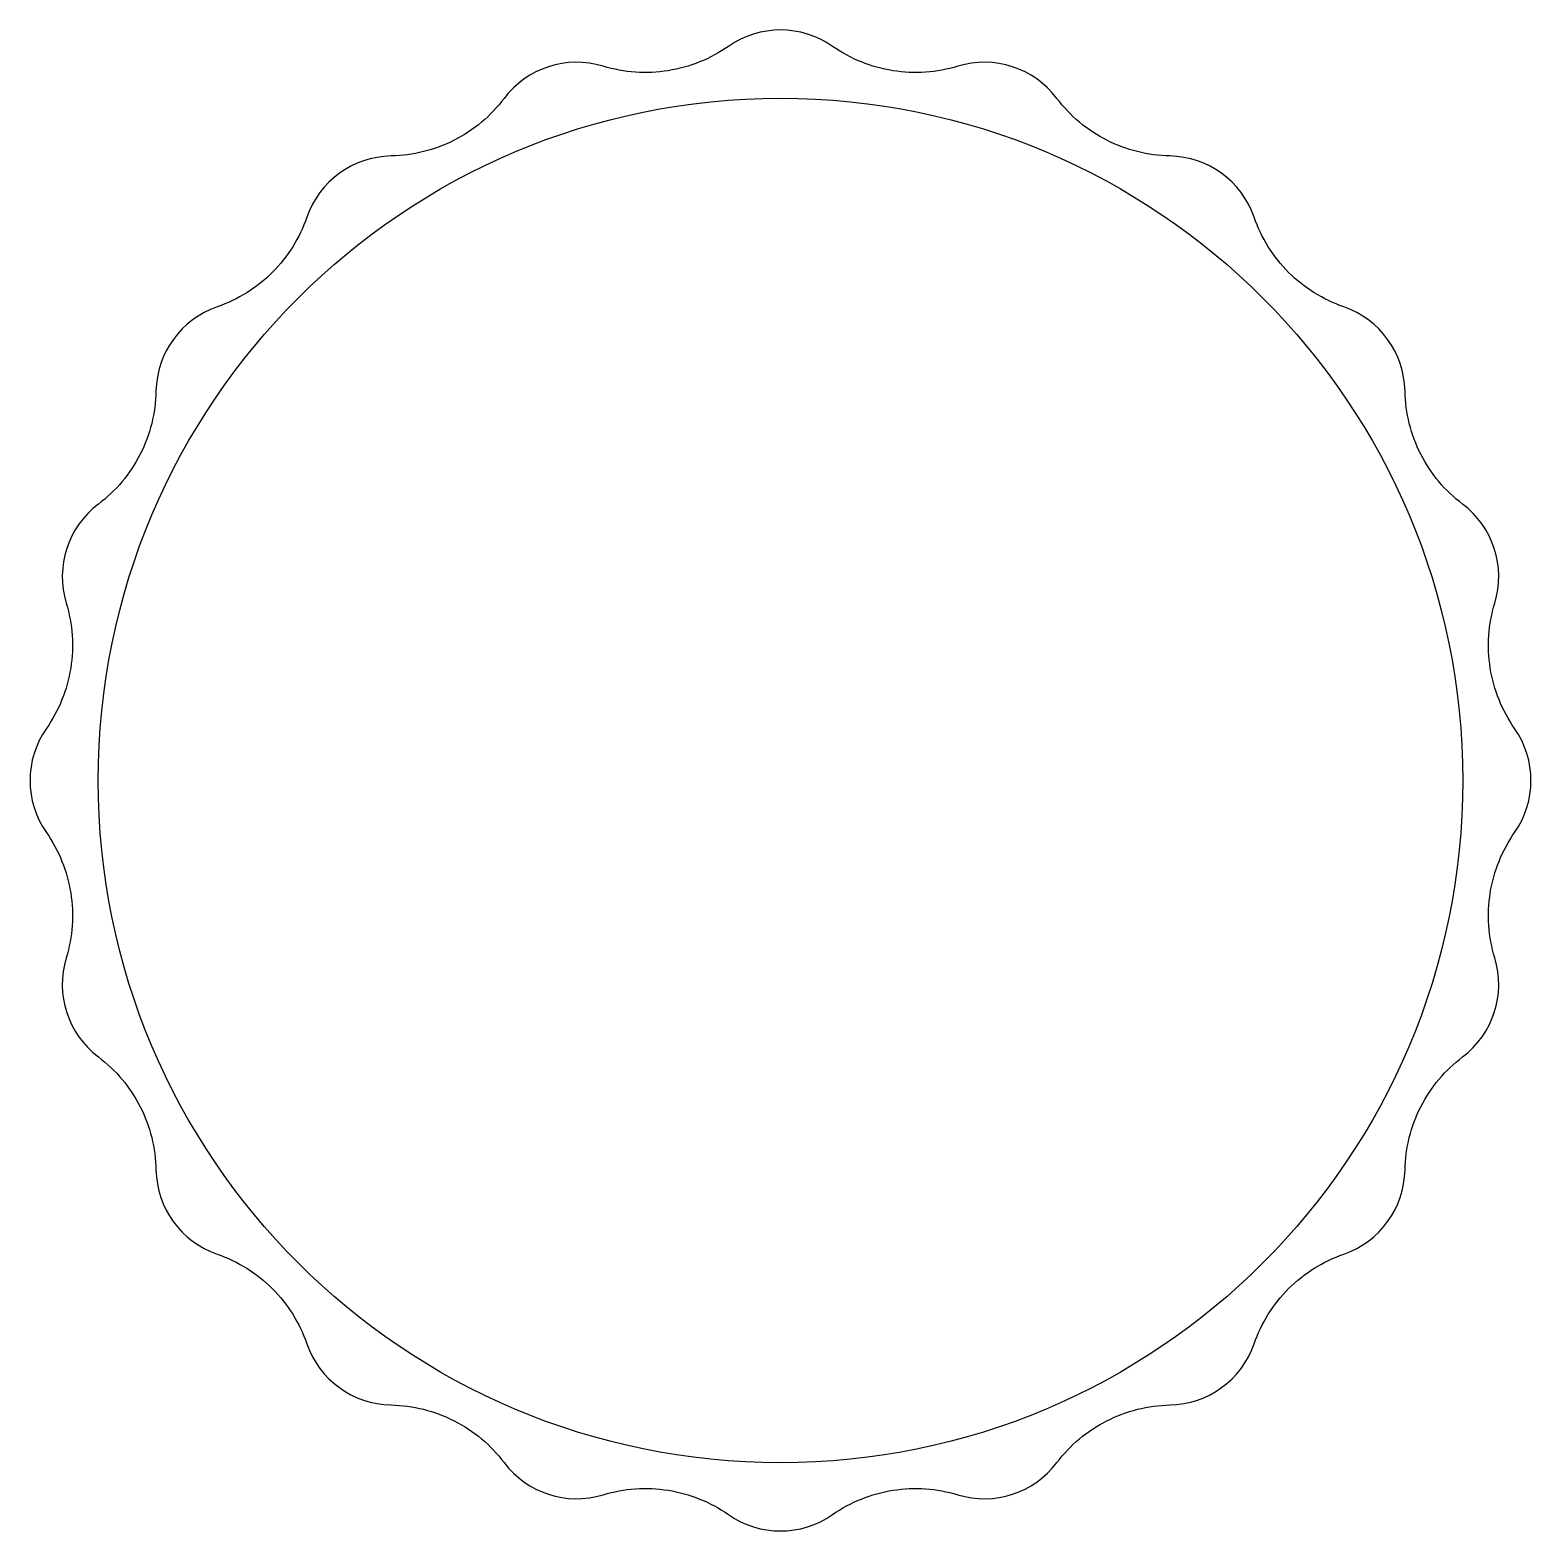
# Model space of a CAD drawing. Extents: x 157.3 to 190.3, y 202 to 235.
import ezdxf

# ---------------------------------------------------------------- set-up
doc = ezdxf.new("R2010")
doc.units = 0
doc.layers.add('ANA', color=220, linetype='CONTINUOUS')

msp = doc.modelspace()

# ---------------------------------------------------------------- linework, layer by layer
at = {"layer": 'ANA', "color": 7}
msp.add_lwpolyline([(171.375, 202.929, -0.11347), (172.702, 202.394, 0.314288), (174.991, 202.394, -0.11347), (176.318, 202.929, -0.11347), (177.746, 202.83, 0.314288), (179.922, 203.537, -0.11347), (181.02, 204.456, -0.11347), (182.408, 204.804, 0.314288), (184.259, 206.149, -0.11347), (185.019, 207.362, -0.11347), (186.232, 208.121, 0.314288), (187.577, 209.973, -0.11347), (187.924, 211.361, -0.11347), (188.843, 212.458, 0.314288), (189.551, 214.635, -0.11347), (189.452, 216.063, -0.11347), (189.987, 217.39, 0.314288), (189.987, 219.678, -0.11347), (189.452, 221.006, -0.11347), (189.551, 222.434, 0.314288), (188.843, 224.61, -0.11347), (187.924, 225.707, -0.11347), (187.577, 227.096, 0.314288), (186.232, 228.947, -0.11347), (185.019, 229.706, -0.11347), (184.259, 230.92, 0.314288), (182.408, 232.265, -0.11347), (181.02, 232.612, -0.11347), (179.922, 233.531, 0.314288), (177.746, 234.238, -0.11347), (176.318, 234.14, -0.11347), (174.991, 234.675, 0.314288), (172.702, 234.675, -0.11347), (171.375, 234.14, -0.11347), (169.947, 234.238, 0.314288), (167.771, 233.531, -0.11347), (166.674, 232.612, -0.11347), (165.285, 232.265, 0.314288), (163.434, 230.92, -0.11347), (162.674, 229.706, -0.11347), (161.461, 228.947, 0.314288), (160.116, 227.096, -0.11347), (159.769, 225.707, -0.11347), (158.85, 224.61, 0.314288), (158.143, 222.434, -0.11347), (158.241, 221.006, -0.11347), (157.706, 219.678, 0.314288), (157.706, 217.39, -0.11347), (158.241, 216.063, -0.11347), (158.143, 214.635, 0.314288), (158.85, 212.458, -0.11347), (159.769, 211.361, -0.11347), (160.116, 209.973, 0.314288), (161.461, 208.121, -0.11347), (162.674, 207.362, -0.11347), (163.434, 206.149, 0.314288), (165.285, 204.804, -0.11347), (166.674, 204.456, -0.11347), (167.771, 203.537, 0.314288), (169.947, 202.83, -0.11347)], format="xyb", close=True, dxfattribs=at)
msp.add_circle((173.847, 218.534), 15, dxfattribs=at)

doc.saveas('drawing.dxf')
